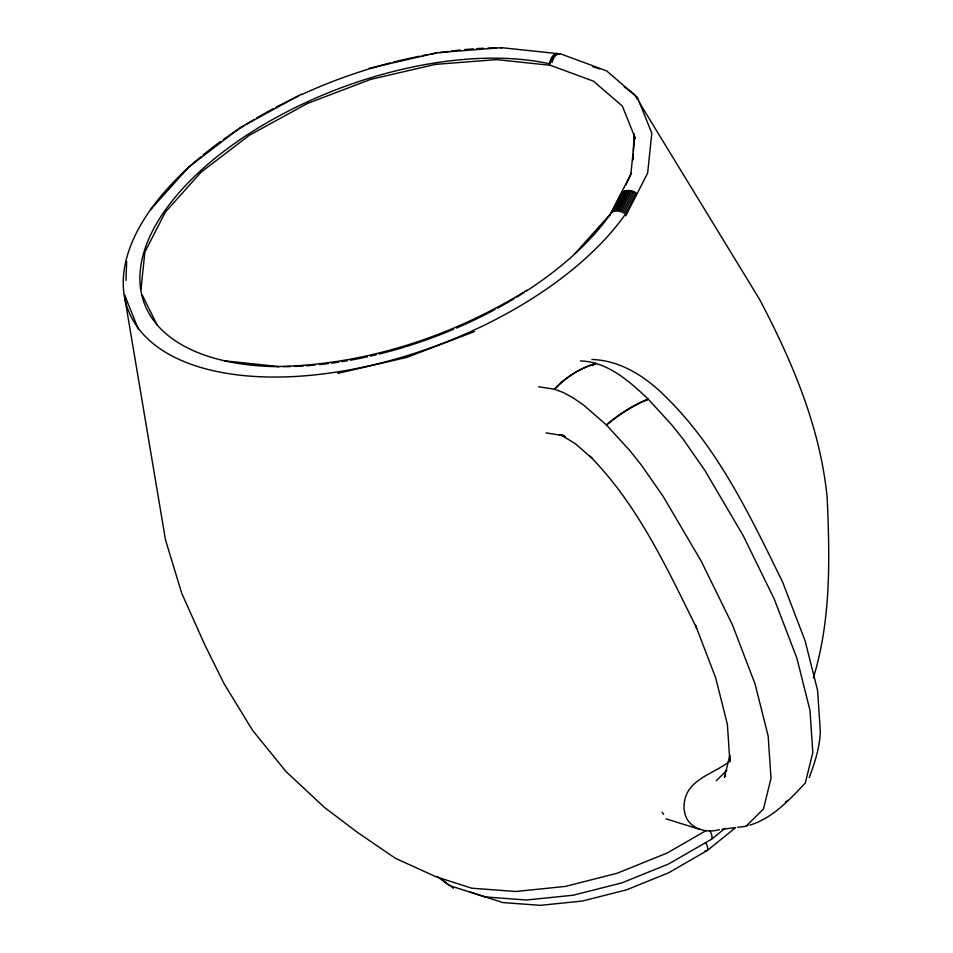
<?xml version="1.0" encoding="UTF-8"?>
<svg xmlns="http://www.w3.org/2000/svg" width="953" height="953" viewBox="0 0 953 953"><rect width="100%" height="100%" fill="white"/><g stroke="black" fill="none" stroke-linecap="round" stroke-linejoin="round"><path stroke-width="1.43" d="M125.427 296.371L125.26 300.731L165.488 539.791L181.713 593.254L204.645 644.514L223.895 683.42L252.426 730.141L286.174 771.751L324.413 807.394L357.065 832.1L395.447 858.331L436.021 876.76L471.771 888.208L515.942 891.496L565.51 886.397L617.127 873.258L667.243 852.971L706.185 830.539M125.999 280.385L126.666 261.491M633.054 159.985L633.257 154.124M633.364 151.182L633.995 133.575M140.973 289.486L144.868 252.092L165.357 212.102L201.012 172.231L249.424 135.207L307.295 103.532L370.669 79.385L435.235 64.399L496.584 59.61L550.548 65.328L593.433 81.172L622.333 106.057L635.27 138.292L634.746 136.863L630.838 174.244L609.67 215.581M729.891 755.121L724.447 777.314L725.519 774.992M813.385 677.786C831.23 619.617 829.801 557.684 827.156 497.526C820.211 427.015 792.217 361.449 759.565 299.349L639.165 102.197M626.085 184.822L631.482 172.91M809.24 777.612C814.708 762.793 820.104 746.723 820.295 730.796L817.579 690.425L805.094 640.785L782.449 581.64C750.499 516.883 718.836 449.149 666.683 397.782C646.718 377.436 621.285 360.448 591.896 359.46M200.785 156.864A277.18 141.926 -20.5 0 0 234.093 374.458A277.18 141.926 -20.5 0 0 625.251 214.354L636.175 193.03C631.875 190.135 625.192 189.159 621.308 193.256L611.028 213.341L575.195 253.391M611.874 212.579L622.214 192.387M612.874 211.971L623.274 191.684M614.018 211.542L624.477 191.124M615.281 211.28L625.811 190.743M616.651 211.197L627.229 190.54M618.068 211.304L628.718 190.517M619.545 211.59L630.255 190.671M621.022 212.042L631.791 191.017M622.488 212.662L633.316 191.529M623.905 213.436L634.781 192.196M625.787 215.783L647.635 173.124L651.804 133.241L637.462 97.409L606.632 70.867L560.876 53.964L503.303 47.864A277.18 141.926 -20.5 0 0 500.551 47.853M620.594 194.245L621.308 193.256M150.586 209.648L188.48 167.299M716.275 780.769L726.829 770.274M737.61 827.335L746.032 826.263L763.52 808.883L771.013 778.327L768.166 736.061L755.11 684.099L732.452 624.906L701.289 561.293L663.074 496.275L641.44 465.183L629.909 450.662L606.418 424.967L583.712 405.132L573.134 397.866L563.33 392.529L554.443 389.229L538.648 386.751M711.522 839.236L725.09 828.288M707.293 850.493L735.525 827.716M189.135 166.739L240.323 127.595L301.505 94.109M592.552 365.654L595.017 364.141M645.753 400.641L648.219 399.116L671.698 424.812L683.241 439.333L704.875 470.425L743.09 535.455L774.253 599.056L796.899 658.249L809.967 710.211L812.814 752.489L805.309 783.032C789.406 799.722 772.859 818.127 749.999 825.048M728.175 762.34C712.915 774.003 687.959 779.494 684.492 801.449C683.48 807.346 684.111 813.457 686.899 818.806C693.224 829.968 707.734 832.97 719.384 829.646M746.032 826.263L748.486 824.738M785.367 801.938L787.821 800.413M706.352 851.041L668.482 872.865L626.502 889.852L582.462 901.014L540.339 905.35L502.827 902.562L470.317 892.079M526.985 290.224C452.032 336.385 365.821 364.904 277.454 366.536M648.219 399.116L641.309 402.285A102.269 49.401 -42.1 0 0 627.181 410.135L623.643 412.375A101.995 49.27 -42.1 0 0 613.184 419.677L606.418 424.967L613.029 419.523A101.995 60.801 -45.8 0 1 623.369 412.089L626.907 409.838A102.281 60.968 -45.8 0 1 641.155 402.118L648.219 399.116C629.337 381.271 607.871 361.926 580.437 360.901M474.356 331.62L406.74 357.387L337.862 373.362M368.501 68.58L436.772 52.737L501.635 47.662M722.183 829.289L734.811 827.68M279.169 366.667A259.752 133.003 -20.5 0 1 180.808 190.671A259.752 133.003 -20.5 0 1 549.631 63.815L550.012 63.899A11.722 7.922 -77.4 0 1 559.792 53.725L559.923 53.737A11.567 6.945 -84 0 0 552.085 62.493M224.086 360.782L278.3 366.524M546.093 432.9L563.819 435.676M563.902 435.628L559.185 434.616L565.403 436.927L560.519 434.592L575.517 443.86L592.218 458.441L589.955 456.261C637.748 504.697 666.79 567.785 696.607 627.991L695.583 625.382L715.751 678.071L727.377 724.328L729.915 761.947L729.7 756.527M666.028 818.841L700.098 829.467M592.802 66.722L599.83 68.973M451.317 886.147L484.97 896.916L526.544 900.013L573.206 895.212L622.011 882.835L668.518 864.014L710.485 839.843A11.245 4.157 55.8 0 0 709.961 830.754M624.203 86.794L634.531 94.621L637.628 99.672M441.787 879.44L453.425 888.232M437.093 876.343L448.946 885.313M662.109 812.147L663.645 814.374M142.307 295.132L157.102 325.021M124.438 294.537L138.245 328.928M203.037 155.017A277.18 141.926 -20.5 0 1 220.727 141.437M223.193 139.662A277.18 141.926 -20.5 0 1 244.385 125.462M246.815 123.961A277.18 141.926 -20.5 0 1 254.201 119.47M256.702 117.993A277.18 141.926 -20.5 0 1 273.38 108.63M276.001 107.236A277.18 141.926 -20.5 0 1 298.658 95.967M301.351 94.728A277.18 141.926 -20.5 0 1 367.572 69.39M368.966 68.961A277.18 141.926 -20.5 0 1 390.516 62.862M393.41 62.124A277.18 141.926 -20.5 0 1 419.403 56.251M422.274 55.691A277.18 141.926 -20.5 0 1 427.968 54.631M430.804 54.142A277.18 141.926 -20.5 0 1 436.45 53.201M439.345 52.749A277.18 141.926 -20.5 0 1 448.303 51.462M451.281 51.069A277.18 141.926 -20.5 0 1 460.216 50.032M464.659 49.592A277.18 141.926 -20.5 0 1 473.486 48.853M476.405 48.651A277.18 141.926 -20.5 0 1 483.647 48.246M487.936 48.067A277.18 141.926 -20.5 0 1 496.394 47.876M549.583 63.851A11.579 6.945 -84 0 1 558.649 53.713M610.301 214.234A259.752 133.003 -20.5 0 1 526.235 291.106M523.852 292.631A259.752 133.003 -20.5 0 1 516.586 297.157M514.12 298.658A259.752 133.003 -20.5 0 1 497.609 308.105M495 309.511A259.752 133.003 -20.5 0 1 456.356 328.106M453.64 329.261A259.752 133.003 -20.5 0 1 406.419 346.475M405.037 346.904A259.752 133.003 -20.5 0 1 379.151 354.051M376.256 354.754A259.752 133.003 -20.5 0 1 370.467 356.112M367.584 356.756A259.752 133.003 -20.5 0 1 350.37 360.21M347.535 360.71A259.752 133.003 -20.5 0 1 341.901 361.652M338.994 362.104A259.752 133.003 -20.5 0 1 331.501 363.188M328.511 363.581A259.752 133.003 -20.5 0 1 319.541 364.63M315.074 365.07A259.752 133.003 -20.5 0 1 306.223 365.797M303.304 365.988A259.752 133.003 -20.5 0 1 294.62 366.428M290.343 366.56A259.752 133.003 -20.5 0 1 283.315 366.667M705.875 842.845A10.149 3.752 55.8 0 1 705.006 850.874M557.35 386.227L554.443 389.229L560.495 383.404A101.137 91.631 -76.1 0 1 570.43 375.685L573.932 373.409A101.411 91.869 -76.1 0 1 588.632 366L596.244 363.379L592.361 364.57A99.041 92.846 86.6 0 0 573.718 373.338L570.228 375.601A98.755 92.584 86.6 0 0 557.35 386.227"/></g></svg>
